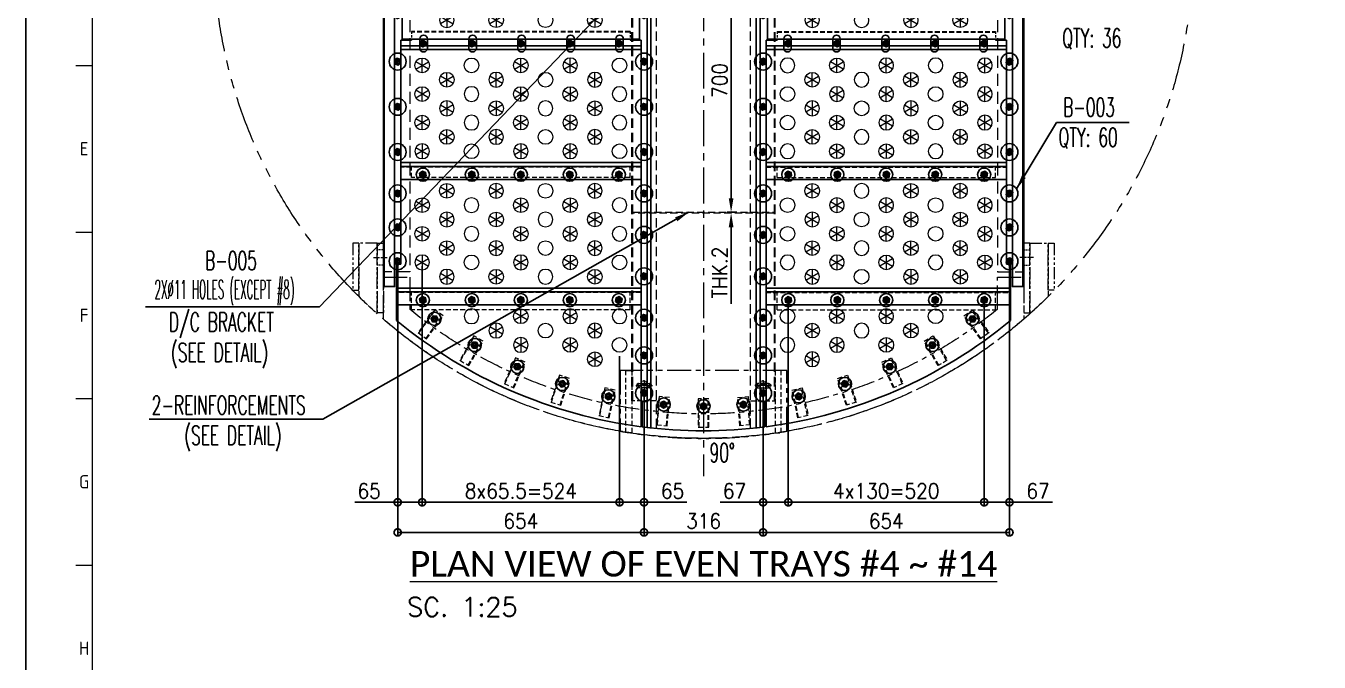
# Model space of a CAD drawing. Header units: inches. Extents: x -15980 to 45789, y -23276 to 2417.
# Drawn here: x 2269 to 5702, y -16443 to -14754 of the extents above; entities that cross this region are included whole.
import ezdxf
from ezdxf.enums import TextEntityAlignment as Align

# ---------------------------------------------------------------- set-up
doc = ezdxf.new("R2010")
doc.units = ezdxf.units.IN
doc.header["$MEASUREMENT"] = 0
for name, pattern in [('CENTER', [50.8, 31.75, -6.35, 6.35, -6.35]), ('CENTERX2', [101.6, 63.5, -12.7, 12.7, -12.7]), ('HIDDEN', [9.525, 6.35, -3.175]), ('HIDDENX2', [19.05, 12.7, -6.35]), ('PHANTOMX2', [127, 63.5, -12.7, 12.7, -12.7, 12.7, -12.7])]:
    doc.linetypes.add(name, pattern=pattern)
for name, color, linetype, lineweight in [('CADRE', 254, 'Continuous', 5), ('Center line', 181, 'CENTER', 5), ('CENTER LINES', 181, 'CENTERX2', 5), ('HATCH', 130, 'PHANTOMX2', 9), ('HIDDEN', 211, 'HIDDEN', 5), ('HIDDEN LINES', 211, 'HIDDENX2', 5), ('Plot Plan', 9, 'Continuous', 0), ('TEXT', 2, 'Continuous', 13)]:
    doc.layers.add(name, color=color, linetype=linetype, lineweight=lineweight)
doc.layers.add('dim', color=82, linetype='Continuous')
doc.styles.add('ISO Proportional', font='isocp.shx')
doc.styles.add('ROMANS', font='ROMANS.shx', dxfattribs={"width": 0.9, "bigfont": '@extfont2.shx'})
doc.styles.add('style4', font='calibri.ttf')
doc.dimstyles.new('1X25', dxfattribs={"dimscale": 25, "dimtxt": 1.6, "dimasz": 1.5, "dimexe": 0.4, "dimexo": 0.4, "dimgap": 0.4, "dimtad": 1, "dimdsep": 46, "dimtxsty": 'ROMANS', "dimcen": 0, "dimclrd": 256, "dimclre": 256, "dimclrt": 2, "dimadec": 0, "dimazin": 0, "dimtfac": 1, "dimtmove": 0, "dimatfit": 3, "dimfxl": 0.7, "dimlwd": -1, "dimlwe": -1, "dimarcsym": 1})

# ---------------------------------------------------------------- blocks, each defined once
blk = doc.blocks.new('A$C92300be3')
blk.add_lwpolyline([(520, 2257.5, -0.355757), (2080, 2257.5), (2080, 2172), (2150, 2172), (2150, 2283.6, 0.372217), (450, 2283.6), (450, 2172), (520, 2172), (520, 2257.5)], format="xyb")
blk = doc.blocks.new('A$C2abfb874')
at = {"ltscale": 0.5}
for p, q in [((1678.8, 633.2), (1678.8, 820.7)), ((1727.8, 633.2), (1727.8, 774.6)), ((1678.8, 633.2), (1727.8, 633.2))]:
    blk.add_line(p, q, dxfattribs=at)
for points in [[(1678.8, 633.2), (1662.8, 633.2), (1662.8, 818.2), (1678.8, 818.2)], [(1743.5, 758.2), (1727.8, 758.2), (1727.8, 633.2), (1743.5, 633.2)]]:
    blk.add_lwpolyline(points, close=True, dxfattribs=at)
blk.add_arc((812.8, -148.8), 1300, 45.2636, 48.2291, dxfattribs=at)
at = {"layer": 'Center line', "ltscale": 0.5}
blk.add_line((1688.8, 671.2), (1652.8, 671.2), dxfattribs=at)
at = {"layer": 'HIDDEN', "ltscale": 0.5}
for p, q in [((1662.8, 691.2), (1678.8, 691.2)), ((1662.8, 651.2), (1678.8, 651.2))]:
    blk.add_line(p, q, dxfattribs=at)
blk = doc.blocks.new('A$C141e7d13')
at = {"ltscale": 2}
for name, p in [('A$C92300be3', (0, 0)), ('A$C2abfb874', (487.2, 1448.8))]:
    blk.add_blockref(name, p, dxfattribs=at)
at = {"ltscale": 2, "xscale": -1}
blk.add_blockref('A$C2abfb874', (2112.8, 1448.8), dxfattribs=at)
blk = doc.blocks.new('A$C8f29f892')
at = {"ltscale": 0.1}
blk.add_lwpolyline([(36.7, 0), (7.7, 0, -1), (7.7, 11), (36.7, 11, -1)], format="xyb", close=True, dxfattribs=at)
at = {"layer": 'Center line', "ltscale": 0.2}
for p, q in [((0, 5.5), (44.3, 5.5)), ((7.7, 0), (7.7, 11)), ((36.7, 11), (36.7, 0))]:
    blk.add_line(p, q, dxfattribs=at)
blk = doc.blocks.new('A$C70352fb5')
at = {"layer": 'HIDDEN', "ltscale": 2}
blk.add_lwpolyline([(0, 165), (16, 165), (16, 0), (0, 0)], close=True, dxfattribs=at)
blk = doc.blocks.new('A$C492ec55c')
blk.add_lwpolyline([(1521, 18.9), (1521, 180), (1079, 180), (1079, 18.9, 0.085623)], format="xyb", close=True)
for name, p in [('A$C70352fb5', (1094, 15)), ('A$C8f29f892', (1119.8, 134.5))]:
    blk.add_blockref(name, p)
at = {"xscale": -1}
for name, p in [('A$C70352fb5', (1506, 15)), ('A$C8f29f892', (1480.2, 134.5))]:
    blk.add_blockref(name, p, dxfattribs=at)
blk = doc.blocks.new('A$C1138f5bf')
at = {"xscale": -1, "rotation": 180}
blk.add_blockref('A$C141e7d13', (0, 2600), dxfattribs=at)
blk.add_blockref('A$C492ec55c', (0, 0))
blk = doc.blocks.new('A$Cd132a1cb')
at = {"ltscale": 3}
blk.add_lwpolyline([(0, 2), (376, 2), (376, 0), (0, 0)], close=True, dxfattribs=at)
blk = doc.blocks.new('A$Cee575e1b')
blk.add_circle((7.5, 7.5), 5.5)
at = {"layer": 'Center line', "ltscale": 0.1}
for p, q in [((15, 7.5), (0, 7.5)), ((7.5, 15), (7.5, 0))]:
    blk.add_line(p, q, dxfattribs=at)
blk = doc.blocks.new('A$C2ccb66f0')
blk.add_circle((5.5, 5.5), 5.5)
blk = doc.blocks.new('A$C7d9c7b1b')
for p, q in [((1117, 2549.6), (1117, 2480)), ((1130, 8.8), (1130, 2551.2)), ((1140, 7.7), (1140, 2552.3)), ((1420, 7.7), (1420, 2552.3)), ((1430, 8.8), (1430, 2551.2)), ((1443, 2549.6), (1443, 2480)), ((1117, 10.4), (1117, 80)), ((1443, 10.4), (1443, 80))]:
    blk.add_line(p, q)
for centre in [(1164, 1280), (1396, 1280)]:
    blk.add_circle(centre, 5.5)
for start, end in [(82.6839, 97.3161), (262.6839, 277.3161)]:
    blk.add_arc((1280, 1280), 1280, start, end)
at = {"layer": 'Center line', "ltscale": 0.2}
for p, q in [((1129, 2445.5), (1115, 2445.5)), ((1122, 2426.1), (1122, 2453.9)), ((1431, 2445.5), (1445, 2445.5)), ((1438, 2426.1), (1438, 2453.9)), ((1115, 2434.5), (1129, 2434.5)), ((1445, 2434.5), (1431, 2434.5)), ((1115, 125.5), (1129, 125.5)), ((1129, 114.5), (1115, 114.5)), ((1122, 133.9), (1122, 106.1)), ((1445, 125.5), (1431, 125.5)), ((1431, 114.5), (1445, 114.5)), ((1438, 133.9), (1438, 106.1))]:
    blk.add_line(p, q, dxfattribs=at)
at = {"layer": 'HIDDEN LINES', "ltscale": 2}
for p, q in [((1090, 80), (1090, 2480)), ((1092, 80), (1092, 2480)), ((1155, 6.1), (1155, 2480)), ((1405, 6.1), (1405, 2480)), ((1468, 80), (1468, 2480)), ((1470, 80), (1470, 2480))]:
    blk.add_line(p, q, dxfattribs=at)
at = {"layer": 'HIDDEN LINES'}
for p, q in [((1155, 2480), (1090, 2480)), ((1405, 2480), (1470, 2480)), ((1155, 80), (1090, 80)), ((1405, 80), (1470, 80))]:
    blk.add_line(p, q, dxfattribs=at)
at = {"layer": 'HIDDEN LINES', "ltscale": 0.5}
for points in [[(1129, 2445.5, 1), (1115, 2445.5), (1115, 2434.5, 1), (1129, 2434.5)], [(1431, 2445.5, -1), (1445, 2445.5), (1445, 2434.5, -1), (1431, 2434.5)], [(1129, 114.5, -1), (1115, 114.5), (1115, 125.5, -1), (1129, 125.5)], [(1431, 114.5, 1), (1445, 114.5), (1445, 125.5, 1), (1431, 125.5)]]:
    blk.add_lwpolyline(points, format="xyb", close=True, dxfattribs=at)
for name, p, rotation in [('A$C2ccb66f0', (1169.1, 2484.4), 5.000000000000009), ('A$Cee575e1b', (1445.5, 1227.5), 180), ('A$Cee575e1b', (1445.5, 1107.5), 180), ('A$Cee575e1b', (1445.5, 987.5), 180), ('A$Cee575e1b', (1445.5, 867.5), 180), ('A$Cee575e1b', (1445.5, 747.5), 180), ('A$Cee575e1b', (1445.5, 637.5), 180), ('A$Cee575e1b', (1445.5, 527.5), 180), ('A$Cee575e1b', (1445.5, 417.5), 180), ('A$Cee575e1b', (1445.5, 307.5), 180), ('A$Cee575e1b', (1445.5, 207.5), 180), ('A$Cee575e1b', (1445.5, 107.5), 180), ('A$C2ccb66f0', (1390.9, 75.6), 185)]:
    blk.add_blockref(name, p, dxfattribs=dict(rotation=rotation))
for name, p in [('A$C2ccb66f0', (1274.5, 2489.5)), ('A$Cee575e1b', (1114.5, 2452.5)), ('A$Cee575e1b', (1114.5, 2352.5)), ('A$Cee575e1b', (1114.5, 2252.5)), ('A$Cee575e1b', (1114.5, 2142.5)), ('A$Cee575e1b', (1114.5, 2032.5)), ('A$Cee575e1b', (1114.5, 1922.5)), ('A$Cee575e1b', (1114.5, 1812.5)), ('A$Cee575e1b', (1114.5, 1692.5)), ('A$Cee575e1b', (1114.5, 1572.5)), ('A$Cee575e1b', (1114.5, 1452.5)), ('A$Cee575e1b', (1114.5, 1332.5))]:
    blk.add_blockref(name, p)
for name, p, xscale, rotation in [('A$C2ccb66f0', (1390.9, 2484.4), -1, 355), ('A$Cee575e1b', (1114.5, 1227.5), -1, 180), ('A$Cee575e1b', (1114.5, 1107.5), -1, 180), ('A$Cee575e1b', (1114.5, 987.5), -1, 180), ('A$Cee575e1b', (1114.5, 867.5), -1, 180), ('A$Cee575e1b', (1114.5, 747.5), -1, 180), ('A$Cee575e1b', (1114.5, 637.5), -1, 180), ('A$Cee575e1b', (1114.5, 527.5), -1, 180), ('A$Cee575e1b', (1114.5, 417.5), -1, 180), ('A$Cee575e1b', (1114.5, 307.5), -1, 180), ('A$Cee575e1b', (1114.5, 207.5), -1, 180), ('A$Cee575e1b', (1114.5, 107.5), -1, 180), ('A$C2ccb66f0', (1169.1, 75.6), -1.000000000000001, 175), ('A$C2ccb66f0', (1274.5, 70.5), -1, 180)]:
    blk.add_blockref(name, p, dxfattribs=dict(xscale=xscale, rotation=rotation))
at = {"xscale": -1}
for p in [(1445.5, 2452.5), (1445.5, 2352.5), (1445.5, 2252.5), (1445.5, 2142.5), (1445.5, 2032.5), (1445.5, 1922.5), (1445.5, 1812.5), (1445.5, 1692.5), (1445.5, 1572.5), (1445.5, 1452.5), (1445.5, 1332.5)]:
    blk.add_blockref('A$Cee575e1b', p, dxfattribs=at)
at = {"layer": 'HIDDEN', "xscale": -1, "rotation": 180}
blk.add_blockref('A$Cd132a1cb', (1092, 1982), dxfattribs=at)
at = {"layer": 'HIDDEN'}
blk.add_blockref('A$Cd132a1cb', (1092, 578), dxfattribs=at)
blk = doc.blocks.new('A$C0b408d54')
blk.add_lwpolyline([(0, 480), (630, 480), (630, 0), (0, 0)], close=True)
blk = doc.blocks.new('A$C3f851d6e')
at = {"layer": 'CENTER LINES'}
for p, q in [((723.6, 640.5), (731.6, 640.5)), ((723.6, -999.5), (731.6, -999.5))]:
    blk.add_line(p, q, dxfattribs=at)
at = {"layer": 'HIDDEN', "ltscale": 5}
blk.add_line((728.6, -1037.5), (728.6, 678.5), dxfattribs=at)
blk.add_lwpolyline([(726.6, 678.5), (796.6, 678.5), (796.6, -1037.5), (726.6, -1037.5)], close=True, dxfattribs=at)
at = {"layer": 'HIDDEN LINES'}
for p, q in [((726.6, 647.5), (728.6, 647.5)), ((726.6, 633.5), (728.6, 633.5)), ((726.6, -992.5), (728.6, -992.5)), ((726.6, -1006.5), (728.6, -1006.5))]:
    blk.add_line(p, q, dxfattribs=at)
for p in [(757.1, 643), (757.1, 553), (757.1, 463), (757.1, 353), (757.1, 233), (757.1, 113), (757.1, -7), (757.1, -127)]:
    blk.add_blockref('A$Cee575e1b', p)
at = {"xscale": -1, "rotation": 180}
for p in [(757.1, -232), (757.1, -352), (757.1, -472), (757.1, -592), (757.1, -712), (757.1, -822), (757.1, -912), (757.1, -1002)]:
    blk.add_blockref('A$Cee575e1b', p, dxfattribs=at)
blk = doc.blocks.new('A$C91e3882d')
at = {"ltscale": 5}
blk.add_line((5, 0), (5, 1794), dxfattribs=at)
blk.add_lwpolyline([(3, 1794), (33, 1794), (33, 0), (3, 0)], close=True, dxfattribs=at)
at = {"layer": 'CENTER LINES'}
for p, q in [((0, 1717), (8, 1717)), ((0, 77), (8, 77))]:
    blk.add_line(p, q, dxfattribs=at)
at = {"layer": 'HIDDEN LINES'}
for p, q in [((3, 1724), (5, 1724)), ((3, 1710), (5, 1710)), ((3, 84), (5, 84)), ((3, 70), (5, 70))]:
    blk.add_line(p, q, dxfattribs=at)
blk = doc.blocks.new('A$C6a3627fe')
blk.add_circle((6.1, 6.1), 5.5)
at = {"layer": 'CENTER LINES'}
for p, q in [((0, 6.1), (12.1, 6.1)), ((6.1, 0), (6.1, 12.1))]:
    blk.add_line(p, q, dxfattribs=at)
blk = doc.blocks.new('A$C4fba82f2')
for p, q in [((638, 358), (0, 358)), ((638, 348.1), (0, 348.1)), ((638, 48), (0, 48)), ((638, 38.1), (0, 38.1)), ((29, 23), (0, 23)), ((609, 23), (638, 23))]:
    blk.add_line(p, q)
blk.add_lwpolyline([(638, 23), (638, 393), (0, 393), (0, 23)])
at = {"layer": 'HIDDEN LINES', "ltscale": 0.5}
for p, q in [((29, 0), (29, 23)), ((609, 0), (609, 23))]:
    blk.add_line(p, q, dxfattribs=at)
at = {"layer": 'HIDDEN LINES'}
for p, q in [((609, 2), (29, 2)), ((609, 0), (29, 0)), ((609, 0), (609, 3))]:
    blk.add_line(p, q, dxfattribs=at)
blk.add_blockref('A$C6a3627fe', (53, 374))
at = {"xscale": -1}
for p in [(195.1, 374), (325.1, 374), (455.1, 374), (585.1, 374), (65.1, 26), (195.1, 26), (325.1, 26), (455.1, 26), (585.1, 26)]:
    blk.add_blockref('A$C6a3627fe', p, dxfattribs=at)
blk = doc.blocks.new('A$C6dbf9a00')
for p, q in [((-11, 259.5), (-11, 368)), ((638, 333), (-11, 333)), ((638, 323.1), (-11, 323.1)), ((0, 259.5), (-11, 259.5))]:
    blk.add_line(p, q)
for points in [[(638, 2), (638, 368), (-11, 368)], [(0, 259.5), (0, 2)]]:
    blk.add_lwpolyline(points)
at = {"layer": 'HIDDEN LINES'}
for p, q in [((638, 2), (0, 2)), ((29, 30), (29, 0)), ((609, 30), (29, 30)), ((609, 0), (29, 0)), ((609, 30), (609, 0))]:
    blk.add_line(p, q, dxfattribs=at)
blk.add_blockref('A$C6a3627fe', (53, 348.9))
at = {"xscale": -1}
for p in [(195.1, 348.9), (325.1, 348.9), (455.1, 348.9), (585.1, 348.9), (65.1, 16), (195.1, 16), (325.1, 16), (455.1, 16), (585.1, 16)]:
    blk.add_blockref('A$C6a3627fe', p, dxfattribs=at)
blk = doc.blocks.new('A$C6bf44817')
for p, q in [((943.1, 172.1), (943.1, 528.3)), ((294.1, 246.1), (294.1, 172.1))]:
    blk.add_line(p, q)
blk.add_arc((1109.1, -740.9), 1280, 97.4515, 129.5476)
at = {"layer": 'HIDDEN LINES'}
for p, q in [((914.1, 218.1), (334.1, 218.1)), ((334.1, 218.1), (334.1, 170.1)), ((914.1, 218.1), (914.1, 170.1)), ((943.1, 172.1), (294.1, 172.1)), ((914.1, 170.1), (334.1, 170.1))]:
    blk.add_line(p, q, dxfattribs=at)
for p, rotation in [((852.3, 441), 12), ((730.2, 407.7), 18.00000000000001), ((612.2, 361.8), 24.00000000000002), ((499.6, 303.8), 30.00000000000003), ((393.8, 234.3), 36.00000000000001)]:
    blk.add_blockref('A$C2ccb66f0', p, dxfattribs=dict(rotation=rotation))
at = {"xscale": -1}
for p in [(370.2, 186), (500.2, 186), (630.2, 186), (760.2, 186), (890.2, 186)]:
    blk.add_blockref('A$C6a3627fe', p, dxfattribs=at)
blk = doc.blocks.new('A$Caf3e39af')
for name, p in [('A$C7d9c7b1b', (0, 0)), ('A$C91e3882d', (427, 383)), ('A$C3f851d6e', (-296.6, 1459.5)), ('A$C0b408d54', (480, 1040))]:
    blk.add_blockref(name, p)
at = {"xscale": -1}
for name, p in [('A$C91e3882d', (2133, 383)), ('A$C3f851d6e', (2856.6, 1459.5)), ('A$C0b408d54', (2080, 1040))]:
    blk.add_blockref(name, p, dxfattribs=at)
at = {"xscale": -1, "rotation": 180}
for name, p in [('A$C4fba82f2', (476, 1060)), ('A$C6dbf9a00', (476, 702)), ('A$C6bf44817', (170.9, 539.1))]:
    blk.add_blockref(name, p, dxfattribs=at)
at = {"rotation": 180}
for name, p in [('A$C4fba82f2', (2084, 1060)), ('A$C6dbf9a00', (2084, 702)), ('A$C6bf44817', (2389.1, 539.1))]:
    blk.add_blockref(name, p, dxfattribs=at)
blk = doc.blocks.new('A$Ce7f1c790')
at = {"layer": 'TEXT'}
for p, q in [((19.5, 39), (19.5, 0)), ((2.6, 29.2), (36.4, 9.7)), ((36.4, 29.2), (2.6, 9.7))]:
    blk.add_line(p, q, dxfattribs=at)
blk.add_circle((19.5, 19.5), 19.5, dxfattribs=at)
blk = doc.blocks.new('A$C11cce40c')
at = {"layer": 'TEXT'}
blk.add_circle((19.5, 19.5), 19.5, dxfattribs=at)
blk = doc.blocks.new('A$C5fb7b078')
at = {"xscale": -1}
for name, p in [('A$Ce7f1c790', (104.5, 0)), ('A$Ce7f1c790', (1074.5, 0)), ('A$Ce7f1c790', (1336.5, 0)), ('A$C11cce40c', (1009, -120)), ('A$C11cce40c', (1402, -120)), ('A$Ce7f1c790', (1140, -196)), ('A$Ce7f1c790', (104.5, -234)), ('A$C11cce40c', (366.5, -234)), ('A$Ce7f1c790', (1074.5, -234)), ('A$Ce7f1c790', (1336.5, -234)), ('A$Ce7f1c790', (39, -348)), ('A$Ce7f1c790', (301, -348)), ('A$C11cce40c', (1009, -348)), ('A$C11cce40c', (1402, -348)), ('A$Ce7f1c790', (1140, -491)), ('A$Ce7f1c790', (104.5, -529)), ('A$C11cce40c', (366.5, -529)), ('A$Ce7f1c790', (1074.5, -529)), ('A$Ce7f1c790', (1336.5, -529)), ('A$Ce7f1c790', (39, -643)), ('A$Ce7f1c790', (301, -643)), ('A$C11cce40c', (1009, -643)), ('A$Ce7f1c790', (1140, -643)), ('A$C11cce40c', (1402, -643)), ('A$Ce7f1c790', (104.5, -681)), ('A$C11cce40c', (366.5, -681)), ('A$Ce7f1c790', (1074.5, -681)), ('A$Ce7f1c790', (1336.5, -681)), ('A$Ce7f1c790', (301, -862)), ('A$C11cce40c', (1009, -862)), ('A$Ce7f1c790', (1140, -862)), ('A$Ce7f1c790', (1074.5, -900))]:
    blk.add_blockref(name, p, dxfattribs=at)
for name, p in [('A$Ce7f1c790', (196.5, 0)), ('A$Ce7f1c790', (458.5, 0)), ('A$Ce7f1c790', (1428.5, 0)), ('A$C11cce40c', (131, -120)), ('A$C11cce40c', (524, -120)), ('A$Ce7f1c790', (393, -196)), ('A$Ce7f1c790', (196.5, -234)), ('A$Ce7f1c790', (458.5, -234)), ('A$C11cce40c', (1166.5, -234)), ('A$Ce7f1c790', (1428.5, -234)), ('A$C11cce40c', (131, -348)), ('A$C11cce40c', (524, -348)), ('A$Ce7f1c790', (1232, -348)), ('A$Ce7f1c790', (1494, -348)), ('A$Ce7f1c790', (393, -491)), ('A$Ce7f1c790', (196.5, -529)), ('A$Ce7f1c790', (458.5, -529)), ('A$C11cce40c', (1166.5, -529)), ('A$Ce7f1c790', (1428.5, -529)), ('A$C11cce40c', (131, -643)), ('A$Ce7f1c790', (393, -643)), ('A$C11cce40c', (524, -643)), ('A$Ce7f1c790', (1232, -643)), ('A$Ce7f1c790', (1494, -643)), ('A$Ce7f1c790', (196.5, -681)), ('A$Ce7f1c790', (458.5, -681)), ('A$C11cce40c', (1166.5, -681)), ('A$Ce7f1c790', (1428.5, -681)), ('A$Ce7f1c790', (393, -862)), ('A$C11cce40c', (524, -862)), ('A$Ce7f1c790', (1232, -862)), ('A$Ce7f1c790', (458.5, -900))]:
    blk.add_blockref(name, p)
at = {"rotation": 180}
for name, p in [('A$C11cce40c', (366.5, 39)), ('A$Ce7f1c790', (39, -81)), ('A$Ce7f1c790', (301, -81)), ('A$Ce7f1c790', (1140, -81)), ('A$Ce7f1c790', (104.5, -119)), ('A$C11cce40c', (366.5, -119)), ('A$Ce7f1c790', (1074.5, -119)), ('A$Ce7f1c790', (1336.5, -119)), ('A$Ce7f1c790', (39, -157)), ('A$Ce7f1c790', (301, -157)), ('A$C11cce40c', (1009, -157)), ('A$C11cce40c', (1402, -157)), ('A$Ce7f1c790', (39, -233)), ('A$Ce7f1c790', (301, -233)), ('A$C11cce40c', (1009, -233)), ('A$Ce7f1c790', (1140, -233)), ('A$C11cce40c', (1402, -233)), ('A$Ce7f1c790', (104.5, -271)), ('A$C11cce40c', (366.5, -271)), ('A$Ce7f1c790', (1074.5, -271)), ('A$Ce7f1c790', (1336.5, -271)), ('A$Ce7f1c790', (1140, -309)), ('A$Ce7f1c790', (104.5, -414)), ('A$C11cce40c', (366.5, -414)), ('A$Ce7f1c790', (1074.5, -414)), ('A$Ce7f1c790', (1336.5, -414)), ('A$Ce7f1c790', (39, -452)), ('A$Ce7f1c790', (301, -452)), ('A$C11cce40c', (1009, -452)), ('A$C11cce40c', (1402, -452)), ('A$Ce7f1c790', (39, -528)), ('A$Ce7f1c790', (301, -528)), ('A$C11cce40c', (1009, -528)), ('A$Ce7f1c790', (1140, -528)), ('A$C11cce40c', (1402, -528)), ('A$Ce7f1c790', (104.5, -566)), ('A$C11cce40c', (366.5, -566)), ('A$Ce7f1c790', (1074.5, -566)), ('A$Ce7f1c790', (1336.5, -566)), ('A$Ce7f1c790', (301, -747)), ('A$C11cce40c', (1009, -747)), ('A$Ce7f1c790', (1140, -747)), ('A$C11cce40c', (1402, -747)), ('A$C11cce40c', (366.5, -785)), ('A$Ce7f1c790', (1074.5, -785)), ('A$Ce7f1c790', (1336.5, -785))]:
    blk.add_blockref(name, p, dxfattribs=at)
at = {"xscale": -1, "rotation": 180}
for name, p in [('A$C11cce40c', (1166.5, 39)), ('A$Ce7f1c790', (393, -81)), ('A$Ce7f1c790', (1232, -81)), ('A$Ce7f1c790', (1494, -81)), ('A$Ce7f1c790', (196.5, -119)), ('A$Ce7f1c790', (458.5, -119)), ('A$C11cce40c', (1166.5, -119)), ('A$Ce7f1c790', (1428.5, -119)), ('A$C11cce40c', (131, -157)), ('A$C11cce40c', (524, -157)), ('A$Ce7f1c790', (1232, -157)), ('A$Ce7f1c790', (1494, -157)), ('A$C11cce40c', (131, -233)), ('A$Ce7f1c790', (393, -233)), ('A$C11cce40c', (524, -233)), ('A$Ce7f1c790', (1232, -233)), ('A$Ce7f1c790', (1494, -233)), ('A$Ce7f1c790', (196.5, -271)), ('A$Ce7f1c790', (458.5, -271)), ('A$C11cce40c', (1166.5, -271)), ('A$Ce7f1c790', (1428.5, -271)), ('A$Ce7f1c790', (393, -309)), ('A$Ce7f1c790', (196.5, -414)), ('A$Ce7f1c790', (458.5, -414)), ('A$C11cce40c', (1166.5, -414)), ('A$Ce7f1c790', (1428.5, -414)), ('A$C11cce40c', (131, -452)), ('A$C11cce40c', (524, -452)), ('A$Ce7f1c790', (1232, -452)), ('A$Ce7f1c790', (1494, -452)), ('A$C11cce40c', (131, -528)), ('A$Ce7f1c790', (393, -528)), ('A$C11cce40c', (524, -528)), ('A$Ce7f1c790', (1232, -528)), ('A$Ce7f1c790', (1494, -528)), ('A$Ce7f1c790', (196.5, -566)), ('A$Ce7f1c790', (458.5, -566)), ('A$C11cce40c', (1166.5, -566)), ('A$Ce7f1c790', (1428.5, -566)), ('A$C11cce40c', (131, -747)), ('A$Ce7f1c790', (393, -747)), ('A$C11cce40c', (524, -747)), ('A$Ce7f1c790', (1232, -747)), ('A$Ce7f1c790', (196.5, -785)), ('A$Ce7f1c790', (458.5, -785)), ('A$C11cce40c', (1166.5, -785))]:
    blk.add_blockref(name, p, dxfattribs=at)
blk = doc.blocks.new('A$C6a1ac27a')
at = {"color": 2, "transparency": 33554585}
blk.add_lwpolyline([(26.1, 21), (18.8, 26.6), (10.2, 23.2), (8.9, 14), (16.2, 8.4), (24.8, 11.8)], close=True, dxfattribs=at)
at = {"ltscale": 0.5, "transparency": 33554585}
blk.add_circle((17.5, 17.5), 17.5, dxfattribs=at)
at = {"color": 2, "transparency": 33554585}
for radius in [7.3, 4.19]:
    blk.add_circle((17.5, 17.5), radius, dxfattribs=at)
at = {"layer": 'HATCH', "transparency": 33554585}
blk.add_arc((17.5, 17.5), 5, 11.9506, 281.9506, dxfattribs=at)
blk = doc.blocks.new('A$C06B83E83')
at = {"color": 2, "transparency": 33554585}
blk.add_lwpolyline([(31.1, 19), (23.8, 13.4), (15.2, 16.8), (13.9, 26), (21.2, 31.6), (29.8, 28.2)], close=True, dxfattribs=at)
at = {"ltscale": 0.5, "transparency": 33554585}
blk.add_circle((22.5, 22.5), 22.5, dxfattribs=at)
at = {"color": 2, "transparency": 33554585}
for radius in [7.3, 4.19]:
    blk.add_circle((22.5, 22.5), radius, dxfattribs=at)
at = {"layer": 'HATCH', "transparency": 33554585}
blk.add_arc((22.5, 22.5), 5, 78.0497, 348.0497, dxfattribs=at)
blk = doc.blocks.new('A$C180E2B9A')
at = {"transparency": 33554585}
blk.add_lwpolyline([(10, 0, -1), (10, 20), (35, 20, -1), (35, 0), (10, 0)], format="xyb", dxfattribs=at)
at = {"color": 2, "transparency": 33554585}
blk.add_lwpolyline([(27.1, 4), (31.7, 12), (27.1, 20), (17.9, 20), (13.3, 12), (17.9, 4)], close=True, dxfattribs=at)
for radius in [7.3, 4.19]:
    blk.add_circle((22.5, 12), radius, dxfattribs=at)
at = {"layer": 'HATCH', "transparency": 33554585}
blk.add_arc((22.5, 12), 5, 290, 200, dxfattribs=at)
blk = doc.blocks.new('A$C9178737d')
at = {"color": 2, "transparency": 33554559}
blk.add_lwpolyline([(25.5, 15.4), (17.5, 10.8), (9.5, 15.4), (9.5, 24.6), (17.5, 29.2), (25.5, 24.6)], close=True, dxfattribs=at)
at = {"transparency": 33554559}
blk.add_circle((17.5, 20), 17.5, dxfattribs=at)
at = {"color": 2, "transparency": 33554559}
for radius in [7.3, 4.19]:
    blk.add_circle((17.5, 20), radius, dxfattribs=at)
at = {"layer": 'CENTER LINES', "linetype": 'CENTER', "ltscale": 0.2, "transparency": 33554559}
for p, q in [((9.4, 20), (25.6, 20)), ((17.5, 28.1), (17.5, 11.9))]:
    blk.add_line(p, q, dxfattribs=at)
at = {"layer": 'HATCH', "transparency": 33554559}
blk.add_arc((17.5, 20), 5, 70, 340, dxfattribs=at)
at = {"layer": 'HIDDEN', "linetype": 'HIDDEN', "ltscale": 2, "transparency": 33554559}
for p, q in [((31.5, 75), (3.5, 75)), ((3.5, 75), (3.5, 0)), ((5.5, 75), (5.5, 0)), ((29.5, 75), (29.5, 0)), ((31.5, 0), (31.5, 75)), ((3.5, 0), (31.5, 0))]:
    blk.add_line(p, q, dxfattribs=at)
at = {"layer": 'HIDDEN LINES', "linetype": 'HIDDEN', "ltscale": 0.5, "transparency": 33554559}
blk.add_circle((17.5, 20), 5.25, dxfattribs=at)
blk = doc.blocks.new('A$Cb9a4acbd')
at = {"ltscale": 6}
for name, p, rotation in [('A$C180E2B9A', (101.5, 970.7), 90), ('A$C180E2B9A', (231.5, 970.7), 90), ('A$C180E2B9A', (361.5, 970.7), 90), ('A$C180E2B9A', (491.5, 970.7), 90), ('A$C180E2B9A', (621.5, 970.7), 90), ('A$C06B83E83', (0, 922.7), 359.9996870075435), ('A$C06B83E83', (654, 922.7), 359.9996870075435), ('A$C06B83E83', (0, 802.7), 359.9996870075435), ('A$C06B83E83', (654, 802.7), 359.9996870075435), ('A$C06B83E83', (0, 682.7), 359.9996870075435), ('A$C06B83E83', (654, 682.7), 359.9996870075435), ('A$C06B83E83', (0, 572.7), 359.9996870075435), ('A$C06B83E83', (654, 572.7), 359.9996870075435), ('A$C06B83E83', (0, 482.7), 359.9996870075435), ('A$C06B83E83', (654, 462.7), 359.9996870075435), ('A$C06B83E83', (0, 392.7), 359.9996870075435), ('A$C06B83E83', (654, 352.7), 359.9996870075435), ('A$C06B83E83', (654, 242.7), 359.9996870075435), ('A$C06B83E83', (654, 142.7), 359.9996870075435), ('A$C06B83E83', (654, 42.7), 359.9996870075435)]:
    blk.add_blockref(name, p, dxfattribs=dict(at, rotation=rotation))
for name, p, xscale, rotation in [('A$C180E2B9A', (1047.5, 970.7), -1, 270), ('A$C180E2B9A', (1177.5, 970.7), -1, 270), ('A$C180E2B9A', (1307.5, 970.7), -1, 270), ('A$C180E2B9A', (1437.5, 970.7), -1, 270), ('A$C180E2B9A', (1567.5, 970.7), -1, 270), ('A$C06B83E83', (1015, 922.7), -0.9999999999999998, 0.0003129924565126174), ('A$C06B83E83', (1669, 922.7), -0.9999999999999998, 0.0003129924565126174), ('A$C06B83E83', (1015, 802.7), -0.9999999999999998, 0.0003129924565126174), ('A$C06B83E83', (1669, 802.7), -0.9999999999999998, 0.0003129924565126174), ('A$C06B83E83', (1015, 682.7), -0.9999999999999998, 0.0003129924565126174), ('A$C06B83E83', (1669, 682.7), -0.9999999999999998, 0.0003129924565126174), ('A$C06B83E83', (1015, 572.7), -0.9999999999999998, 0.0003129924565126174), ('A$C06B83E83', (1669, 572.7), -0.9999999999999998, 0.0003129924565126174), ('A$C06B83E83', (1669, 482.7), -0.9999999999999998, 0.0003129924565126174), ('A$C06B83E83', (1015, 462.7), -0.9999999999999998, 0.0003129924565126174), ('A$C06B83E83', (1669, 392.7), -0.9999999999999998, 0.0003129924565126174), ('A$C06B83E83', (1015, 352.7), -0.9999999999999998, 0.0003129924565126174), ('A$C06B83E83', (1015, 242.7), -0.9999999999999998, 0.0003129924565126174), ('A$C06B83E83', (1015, 142.7), -0.9999999999999998, 0.0003129924565126174), ('A$C06B83E83', (1015, 42.7), -0.9999999999999998, 0.0003129924565126174)]:
    blk.add_blockref(name, p, dxfattribs=dict(at, xscale=xscale, rotation=rotation))
for name, p, xscale, rotation in [('A$C6a1ac27a', (72, 662.7), -1, 180), ('A$C6a1ac27a', (202, 662.7), -1, 180), ('A$C6a1ac27a', (332, 662.7), -1, 180), ('A$C6a1ac27a', (462, 662.7), -1, 180), ('A$C6a1ac27a', (1042, 662.7), -1, 180), ('A$C6a1ac27a', (72, 329.7), -1, 180), ('A$C6a1ac27a', (202, 329.7), -1, 180), ('A$C6a1ac27a', (332, 329.7), -1, 180), ('A$C6a1ac27a', (462, 329.7), -1, 180), ('A$C6a1ac27a', (1042, 329.7), -1, 180), ('A$C9178737d', (1522.7, 268.1), -0.9999999999999996, 216.0000000001612), ('A$C9178737d', (1416.8, 201.5), -0.9999999999999996, 210.0000000001612), ('A$C9178737d', (1304.6, 146.4), -1, 204.0000000001612), ('A$C9178737d', (1187.1, 103.2), -0.9999999999999998, 198.0000000001612), ('A$C9178737d', (1065.8, 72.6), -1, 192.0000000001613), ('A$C9178737d', (921.2, 53.2), -1, 185.0000000003681)]:
    blk.add_blockref(name, p, dxfattribs=dict(xscale=xscale, rotation=rotation))
for name, p, rotation in [('A$C6a1ac27a', (627, 662.7), 180), ('A$C6a1ac27a', (1207, 662.7), 180), ('A$C6a1ac27a', (1337, 662.7), 180), ('A$C6a1ac27a', (1467, 662.7), 180), ('A$C6a1ac27a', (1597, 662.7), 180), ('A$C6a1ac27a', (627, 329.7), 180), ('A$C6a1ac27a', (1207, 329.7), 180), ('A$C6a1ac27a', (1337, 329.7), 180), ('A$C6a1ac27a', (1467, 329.7), 180), ('A$C6a1ac27a', (1597, 329.7), 180), ('A$C9178737d', (146.3, 268.1), 143.9999999998388), ('A$C9178737d', (252.2, 201.5), 149.9999999998388), ('A$C9178737d', (364.4, 146.4), 155.9999999998388), ('A$C9178737d', (481.9, 103.2), 161.9999999998388), ('A$C9178737d', (603.2, 72.6), 167.9999999998388), ('A$C9178737d', (747.8, 53.2), 174.9999999996319), ('A$C9178737d', (852, 50.2), 180)]:
    blk.add_blockref(name, p, dxfattribs=dict(rotation=rotation))
blk = doc.blocks.new('_DotSmall')
at = {"color": 0, "linetype": 'ByBlock', "const_width": 0.5}
blk.add_lwpolyline([(-0.0625, 0, 1), (0.0625, 0, 1)], format="xyb", close=True, dxfattribs=at)
blk = doc.blocks.new('*D458')
at = {"layer": 'Defpoints', "color": 0, "transparency": 16777216}
for p in [(4880.1, -15378.6), (4813.1, -15481.6), (4813.1, -16018.2)]:
    blk.add_point(p, dxfattribs=at)
at = {"layer": 'dim', "transparency": 16777216}
for p, q in [((4880.1, -15388.6), (4880.1, -16028.2)), ((4813.1, -15491.6), (4813.1, -16028.2)), ((4813.1, -16018.2), (4880.1, -16018.2)), ((4880.1, -16018.2), (4994.1, -16018.2))]:
    blk.add_line(p, q, dxfattribs=at)
at = {"layer": 'dim', "transparency": 16777216, "xscale": 37.5, "yscale": 37.5, "zscale": 37.5, "rotation": 180}
blk.add_blockref('_DotSmall', (4813.1, -16018.2), dxfattribs=at)
at = {"layer": 'dim', "transparency": 16777216, "xscale": 37.5, "yscale": 37.5, "zscale": 37.5}
blk.add_blockref('_DotSmall', (4880.1, -16018.2), dxfattribs=at)
at = {"layer": 'dim', "color": 2, "transparency": 16777216, "insert": (4955.9, -15988.2), "char_height": 40, "attachment_point": 5, "style": 'ROMANS'}
blk.add_mtext('67', dxfattribs=at)
blk = doc.blocks.new('*D459')
at = {"layer": 'Defpoints', "color": 0, "transparency": 16777216}
for p in [(4293.1, -15481.6), (4813.1, -15481.6), (4293.1, -16018.2)]:
    blk.add_point(p, dxfattribs=at)
at = {"layer": 'dim', "transparency": 16777216}
for p, q in [((4293.1, -15491.6), (4293.1, -16028.2)), ((4813.1, -15491.6), (4813.1, -16028.2)), ((4813.1, -16018.2), (4293.1, -16018.2))]:
    blk.add_line(p, q, dxfattribs=at)
at = {"layer": 'dim', "transparency": 16777216, "xscale": 37.5, "yscale": 37.5, "zscale": 37.5, "rotation": 180}
blk.add_blockref('_DotSmall', (4293.1, -16018.2), dxfattribs=at)
at = {"layer": 'dim', "transparency": 16777216, "xscale": 37.5, "yscale": 37.5, "zscale": 37.5}
blk.add_blockref('_DotSmall', (4813.1, -16018.2), dxfattribs=at)
at = {"layer": 'dim', "color": 2, "transparency": 16777216, "insert": (4553.1, -15988.2), "char_height": 40, "attachment_point": 5, "style": 'ROMANS'}
blk.add_mtext('4x130=520', dxfattribs=at)
blk = doc.blocks.new('*D460')
at = {"layer": 'Defpoints', "color": 0, "transparency": 16777216}
for p in [(4293.1, -15481.6), (4226.1, -15728.6), (4226.1, -16018.2)]:
    blk.add_point(p, dxfattribs=at)
at = {"layer": 'dim', "transparency": 16777216}
for p, q in [((4293.1, -15491.6), (4293.1, -16028.2)), ((4226.1, -15738.6), (4226.1, -16028.2)), ((4226.1, -16018.2), (4112, -16018.2)), ((4293.1, -16018.2), (4226.1, -16018.2))]:
    blk.add_line(p, q, dxfattribs=at)
at = {"layer": 'dim', "transparency": 16777216, "xscale": 37.5, "yscale": 37.5, "zscale": 37.5, "rotation": 180}
blk.add_blockref('_DotSmall', (4226.1, -16018.2), dxfattribs=at)
at = {"layer": 'dim', "transparency": 16777216, "xscale": 37.5, "yscale": 37.5, "zscale": 37.5}
blk.add_blockref('_DotSmall', (4293.1, -16018.2), dxfattribs=at)
at = {"layer": 'dim', "color": 2, "transparency": 16777216, "insert": (4150.3, -15988.2), "char_height": 40, "attachment_point": 5, "style": 'ROMANS'}
blk.add_mtext('67', dxfattribs=at)
blk = doc.blocks.new('*D461')
at = {"layer": 'Defpoints', "color": 0, "transparency": 16777216}
for p in [(4880.1, -15378.6), (4226.1, -15728.6), (4226.1, -16098.2)]:
    blk.add_point(p, dxfattribs=at)
at = {"layer": 'dim', "transparency": 16777216}
for p, q in [((4880.1, -15388.6), (4880.1, -16108.2)), ((4226.1, -15738.6), (4226.1, -16108.2)), ((4880.1, -16098.2), (4226.1, -16098.2))]:
    blk.add_line(p, q, dxfattribs=at)
at = {"layer": 'dim', "transparency": 16777216, "xscale": 37.5, "yscale": 37.5, "zscale": 37.5, "rotation": 180}
blk.add_blockref('_DotSmall', (4226.1, -16098.2), dxfattribs=at)
at = {"layer": 'dim', "transparency": 16777216, "xscale": 37.5, "yscale": 37.5, "zscale": 37.5}
blk.add_blockref('_DotSmall', (4880.1, -16098.2), dxfattribs=at)
at = {"layer": 'dim', "color": 2, "transparency": 16777216, "insert": (4553.1, -16068.2), "char_height": 40, "attachment_point": 5, "style": 'ROMANS'}
blk.add_mtext('654', dxfattribs=at)
blk = doc.blocks.new('*D462')
at = {"layer": 'Defpoints', "color": 0, "transparency": 16777216}
for p in [(3256.1, -15378.6), (3910.1, -15728.6), (3910.1, -16098.2)]:
    blk.add_point(p, dxfattribs=at)
at = {"layer": 'dim', "transparency": 16777216}
for p, q in [((3256.1, -15388.6), (3256.1, -16108.2)), ((3910.1, -15738.6), (3910.1, -16108.2)), ((3256.1, -16098.2), (3910.1, -16098.2))]:
    blk.add_line(p, q, dxfattribs=at)
at = {"layer": 'dim', "transparency": 16777216, "xscale": 37.5, "yscale": 37.5, "zscale": 37.5, "rotation": 180}
blk.add_blockref('_DotSmall', (3256.1, -16098.2), dxfattribs=at)
at = {"layer": 'dim', "transparency": 16777216, "xscale": 37.5, "yscale": 37.5, "zscale": 37.5}
blk.add_blockref('_DotSmall', (3910.1, -16098.2), dxfattribs=at)
at = {"layer": 'dim', "color": 2, "transparency": 16777216, "insert": (3583.1, -16068.2), "char_height": 40, "attachment_point": 5, "style": 'ROMANS'}
blk.add_mtext('654', dxfattribs=at)
blk = doc.blocks.new('*D463')
at = {"layer": 'Defpoints', "color": 0, "transparency": 16777216}
for p in [(3256.1, -15378.6), (3321.1, -15381.6), (3321.1, -16018.2)]:
    blk.add_point(p, dxfattribs=at)
at = {"layer": 'dim', "transparency": 16777216}
for p, q in [((3256.1, -15388.6), (3256.1, -16028.2)), ((3321.1, -15391.6), (3321.1, -16028.2)), ((3256.1, -16018.2), (3142, -16018.2)), ((3321.1, -16018.2), (3256.1, -16018.2))]:
    blk.add_line(p, q, dxfattribs=at)
at = {"layer": 'dim', "transparency": 16777216, "xscale": 37.5, "yscale": 37.5, "zscale": 37.5, "rotation": 180}
blk.add_blockref('_DotSmall', (3256.1, -16018.2), dxfattribs=at)
at = {"layer": 'dim', "transparency": 16777216, "xscale": 37.5, "yscale": 37.5, "zscale": 37.5}
blk.add_blockref('_DotSmall', (3321.1, -16018.2), dxfattribs=at)
at = {"layer": 'dim', "color": 2, "transparency": 16777216, "insert": (3180.3, -15988.2), "char_height": 40, "attachment_point": 5, "style": 'ROMANS'}
blk.add_mtext('65', dxfattribs=at)
blk = doc.blocks.new('*D464')
at = {"layer": 'Defpoints', "color": 0, "transparency": 16777216}
for p in [(3321.1, -15381.6), (3845.1, -15620.1), (3845.1, -16018.2)]:
    blk.add_point(p, dxfattribs=at)
at = {"layer": 'dim', "transparency": 16777216}
for p, q in [((3321.1, -15391.6), (3321.1, -16028.2)), ((3845.1, -15630.1), (3845.1, -16028.2)), ((3321.1, -16018.2), (3845.1, -16018.2))]:
    blk.add_line(p, q, dxfattribs=at)
at = {"layer": 'dim', "transparency": 16777216, "xscale": 37.5, "yscale": 37.5, "zscale": 37.5, "rotation": 180}
blk.add_blockref('_DotSmall', (3321.1, -16018.2), dxfattribs=at)
at = {"layer": 'dim', "transparency": 16777216, "xscale": 37.5, "yscale": 37.5, "zscale": 37.5}
blk.add_blockref('_DotSmall', (3845.1, -16018.2), dxfattribs=at)
at = {"layer": 'dim', "color": 2, "transparency": 16777216, "insert": (3583.1, -15988.2), "char_height": 40, "attachment_point": 5, "style": 'ROMANS'}
blk.add_mtext('8x65.5=524', dxfattribs=at)
blk = doc.blocks.new('*D465')
at = {"layer": 'Defpoints', "color": 0, "transparency": 16777216}
for p in [(3845.1, -15620.1), (3910.1, -15728.6), (3910.1, -16018.2)]:
    blk.add_point(p, dxfattribs=at)
at = {"layer": 'dim', "transparency": 16777216}
for p, q in [((3845.1, -15630.1), (3845.1, -16028.2)), ((3910.1, -15738.6), (3910.1, -16028.2)), ((3845.1, -16018.2), (3910.1, -16018.2)), ((3910.1, -16018.2), (4024.1, -16018.2))]:
    blk.add_line(p, q, dxfattribs=at)
at = {"layer": 'dim', "transparency": 16777216, "xscale": 37.5, "yscale": 37.5, "zscale": 37.5, "rotation": 180}
blk.add_blockref('_DotSmall', (3845.1, -16018.2), dxfattribs=at)
at = {"layer": 'dim', "transparency": 16777216, "xscale": 37.5, "yscale": 37.5, "zscale": 37.5}
blk.add_blockref('_DotSmall', (3910.1, -16018.2), dxfattribs=at)
at = {"layer": 'dim', "color": 2, "transparency": 16777216, "insert": (3985.9, -15988.2), "char_height": 40, "attachment_point": 5, "style": 'ROMANS'}
blk.add_mtext('65', dxfattribs=at)
blk = doc.blocks.new('*D466')
at = {"layer": 'Defpoints', "color": 0, "transparency": 16777216}
for p in [(3910.1, -15728.6), (4226.1, -15728.6), (3910.1, -16098.2)]:
    blk.add_point(p, dxfattribs=at)
at = {"layer": 'dim', "transparency": 16777216}
for p, q in [((3910.1, -15738.6), (3910.1, -16108.2)), ((4226.1, -15738.6), (4226.1, -16108.2)), ((4226.1, -16098.2), (3910.1, -16098.2))]:
    blk.add_line(p, q, dxfattribs=at)
at = {"layer": 'dim', "transparency": 16777216, "xscale": 37.5, "yscale": 37.5, "zscale": 37.5, "rotation": 180}
blk.add_blockref('_DotSmall', (3910.1, -16098.2), dxfattribs=at)
at = {"layer": 'dim', "transparency": 16777216, "xscale": 37.5, "yscale": 37.5, "zscale": 37.5}
blk.add_blockref('_DotSmall', (4226.1, -16098.2), dxfattribs=at)
at = {"layer": 'dim', "color": 2, "transparency": 16777216, "insert": (4068.1, -16068.2), "char_height": 40, "attachment_point": 5, "style": 'ROMANS'}
blk.add_mtext('316', dxfattribs=at)
blk = doc.blocks.new('*D467')
at = {"layer": 'Defpoints', "color": 0, "transparency": 16777216}
for p in [(4129.1, -14548.6), (4141.2, -14548.6), (4166, -15248.6)]:
    blk.add_point(p, dxfattribs=at)
at = {"layer": 'dim', "transparency": 16777216}
for p, q in [((4139.1, -14548.6), (4151.2, -14548.6)), ((4141.2, -15211.1), (4141.2, -14586.1)), ((4156, -15248.6), (4131.2, -15248.6))]:
    blk.add_line(p, q, dxfattribs=at)
for points in [[(4135, -14586.1), (4147.5, -14586.1), (4141.2, -14548.6)], [(4135, -15211.1), (4147.5, -15211.1), (4141.2, -15248.6)]]:
    blk.add_solid(points, dxfattribs=at)
at = {"layer": 'dim', "color": 2, "transparency": 16777216, "insert": (4111.2, -14898.6), "char_height": 40, "attachment_point": 5, "rotation": 90, "style": 'ROMANS'}
blk.add_mtext('700', dxfattribs=at)
blk = doc.blocks.new('*D468')
at = {"layer": 'Defpoints', "color": 0, "transparency": 16777216}
for p in [(4141.2, -15248.6), (4141.2, -15250.6), (4141.2, -15250.6)]:
    blk.add_point(p, dxfattribs=at)
at = {"layer": 'dim', "transparency": 16777216}
for p, q in [((4141.2, -15211.1), (4141.2, -15173.6)), ((4141.2, -15248.6), (4141.2, -15250.6)), ((4141.2, -15288.1), (4141.2, -15491.3))]:
    blk.add_line(p, q, dxfattribs=at)
for points in [[(4135, -15211.1), (4147.5, -15211.1), (4141.2, -15248.6)], [(4135, -15288.1), (4147.5, -15288.1), (4141.2, -15250.6)]]:
    blk.add_solid(points, dxfattribs=at)
at = {"layer": 'dim', "color": 2, "transparency": 16777216, "insert": (4111.2, -15408.4), "char_height": 40, "attachment_point": 5, "rotation": 90, "style": 'ROMANS'}
blk.add_mtext('THK.2', dxfattribs=at)
blk = doc.blocks.new('*D483')
at = {"layer": 'Defpoints', "color": 0, "transparency": 16777216}
for p in [(4068.1, -13148.6), (3988.5, -13182.4), (3961.5, -13330.2), (3962.9, -13346.3), (4068.1, -16039.1)]:
    blk.add_point(p, dxfattribs=at)
at = {"layer": 'dim', "transparency": 16777216}
for p, q in [((3960.6, -13320.2), (3947.9, -13175.3)), ((4105.6, -13180.6), (4163.3, -13182.1))]:
    blk.add_line(p, q, dxfattribs=at)
for start, end in [(91.57, 93.43), (88.43, 90)]:
    blk.add_arc((4068.1, -14548.6), 1368.5, start, end, dxfattribs=at)
for points in [[(3986.7, -13188.7), (3985.7, -13176.3), (3948.8, -13185.3)], [(4030.5, -13174.3), (4030.7, -13186.8), (4068.1, -13180)]]:
    blk.add_solid(points, dxfattribs=at)
at = {"layer": 'dim', "color": 2, "transparency": 16777216, "insert": (4135.2, -13151.4), "char_height": 40, "attachment_point": 5, "rotation": 358.43, "style": 'ROMANS'}
blk.add_mtext('5°', dxfattribs=at)
blk = doc.blocks.new('*D486')
at = {"layer": 'Defpoints', "color": 0, "transparency": 16777216}
for p in [(4791.7, -13492.8), (3344.4, -15604.4)]:
    blk.add_point(p, dxfattribs=at)
at = {"layer": 'dim', "transparency": 16777216}
blk.add_line((5007.4, -13178), (4812.9, -13461.8), dxfattribs=at)
blk.add_solid([(4807.8, -13458.3), (4818.1, -13465.4), (4791.7, -13492.8)], dxfattribs=at)
at = {"layer": 'dim', "color": 2, "transparency": 16777216, "char_height": 40, "attachment_point": 5, "rotation": 55.5742, "style": 'ROMANS'}
for s, insert in [('PLATE O.D.', (4896.1, -13287.4)), ('∅2560', (4945.6, -13321.3))]:
    blk.add_mtext(s, dxfattribs=dict(at, insert=insert))
blk = doc.blocks.new('*D563')
at = {"layer": 'Defpoints', "color": 0, "transparency": 16777216}
for p in [(3147.8, -13630.4), (4988.3, -15466.8)]:
    blk.add_point(p, dxfattribs=at)
at = {"layer": 'dim', "transparency": 16777216}
blk.add_line((2888.8, -13371.9), (3121.3, -13603.9), dxfattribs=at)
blk.add_solid([(3125.7, -13599.4), (3116.9, -13608.3), (3147.8, -13630.4)], dxfattribs=at)
at = {"layer": 'dim', "color": 2, "transparency": 16777216, "char_height": 40, "attachment_point": 5, "rotation": 315.0632, "style": 'ROMANS'}
for s, insert in [('SHELL I.D.', (3013, -13453.4)), ('∅2600', (2970.6, -13495.9))]:
    blk.add_mtext(s, dxfattribs=dict(at, insert=insert))
blk = doc.blocks.new('A$Ceb6babff')
at = {"layer": 'CADRE', "color": 2}
for p, q in [((132.6, 5484.2), (176.8, 5484.2)), ((132.6, 5042.3), (176.8, 5042.3)), ((132.6, 4600.4), (176.8, 4600.4)), ((132.6, 4158.5), (176.8, 4158.5))]:
    blk.add_line(p, q, dxfattribs=at)
at = {"layer": 'CADRE', "color": 8}
blk.add_lwpolyline([(0, 0), (10500, 0), (10500, 7424.2), (0, 7424.2)], close=True, dxfattribs=at)
at = {"layer": 'CADRE', "color": 4}
blk.add_lwpolyline([(176.8, 7247.5), (10323.2, 7247.5), (10323.2, 176.8), (176.8, 176.8)], close=True, dxfattribs=at)
at = {"layer": 'Plot Plan', "linetype": 'ByBlock'}
blk.add_lwpolyline([(10500, 0), (0, 0), (0, 7424.2), (10500, 7424.2)], close=True, dxfattribs=at)
at = {"layer": 'CADRE', "color": 2, "style": 'ISO Proportional'}
for s, p in [('E', (154.7, 5263.3)), ('F', (154.7, 4821.3)), ('G', (154.7, 4379.4)), ('H', (154.7, 3937.5))]:
    blk.add_text(s, height=35.4, dxfattribs=at).set_placement(p, align=Align.MIDDLE)

msp = doc.modelspace()

# ---------------------------------------------------------------- linework, layer by layer
at = {"layer": 'Center line', "ltscale": 3}
msp.add_line((4068.078, -13148.582), (4068.078, -15948.582), dxfattribs=at)
at = {"layer": 'HATCH', "ltscale": 2}
msp.add_circle((4068.078, -14548.582), 1300, dxfattribs=at)

# ---------------------------------------------------------------- block references
for name, p in [('A$Ceb6babff', (2269.117, -20343.245)), ('A$Caf3e39af', (2788.078, -15828.582)), ('A$Cb9a4acbd', (3233.578, -15793.741)), ('A$C5fb7b078', (3301.578, -14758.082))]:
    msp.add_blockref(name, p)
msp.add_blockref('A$C1138f5bf', (2768.078, -15848.582), dxfattribs=at)

# ---------------------------------------------------------------- texts
at = {"layer": 'TEXT', "ltscale": 0.5, "style": 'ROMANS'}
for s, width, p in [('QTY: 36', 0.6, (5020.405, -14810.961)), ('B-003', 0.6, (5022.551, -14994.612)), ('QTY: 60', 0.6, (5010.525, -15074.337)), ('B-005', 0.6, (2744.882, -15401.596)), ('2X%%C11 HOLES (EXCEPT #8)', 0.4, (2610.56, -15478.286)), ('D/C BRACKET', 0.6, (2648.899, -15564.937)), ('(SEE DETAIL)', 0.6, (2654.372, -15645.485)), ('2-REINFORCEMENTS', 0.6, (2603.196, -15785.65)), ('(SEE DETAIL)', 0.6, (2689.736, -15865.576)), ('90%%D', 0.6, (4084.079, -15911.634))]:
    msp.add_text(s, height=50, dxfattribs=dict(at, width=width)).set_placement(p)
at = {"layer": 'TEXT', "style": 'style4'}
msp.add_text('%%UPLAN VIEW OF EVEN TRAYS #4 ~ #14', height=67.5, dxfattribs=at).set_placement((4068.078, -16181.544), align=Align.MIDDLE_CENTER)
at = {"layer": 'TEXT', "ltscale": 0.5, "style": 'ROMANS'}
msp.add_text('SC. 1:25', height=50, dxfattribs=at).set_placement((3281.07, -16321.029))

# ---------------------------------------------------------------- dimensions: what is measured, and where the dimension line sits
at = {"layer": 'dim'}
dim = msp.add_angular_dim_2l(base=(3988.504, -13182.36), line1=((3961.479, -13330.152), (3962.888, -13346.26)), line2=((4068.078, -13148.582), (4068.078, -16039.134)), dimstyle='1X25', dxfattribs=at)
dim.commit()
dim.dimension.update_dxf_attribs({"geometry": '*D483', "text_midpoint": (4135.242, -13151.36)})
dim = msp.add_diameter_dim_2p(p1=(3344.445, -15604.403), p2=(4791.71, -13492.762), text='PLATE O.D.\\X<>', dimstyle='1X25', override={"dimtofl": 0}, dxfattribs=at)
dim.commit()
dim.dimension.update_dxf_attribs({"geometry": '*D486', "text_midpoint": (4920.857, -13304.33), "dimtype": 163})
dim = msp.add_diameter_dim_2p(p1=(4988.329, -15466.807), p2=(3147.826, -13630.357), text='SHELL I.D.\\X<>', dimstyle='1X25', override={"dimtofl": 0}, dxfattribs=at)
dim.commit()
dim.dimension.update_dxf_attribs({"geometry": '*D563', "text_midpoint": (2991.788, -13474.663)})
dim = msp.add_linear_dim(base=(4141.202, -14548.582), p1=(4166.033, -15248.582), p2=(4129.15, -14548.582), angle=90, dimstyle='1X25', dxfattribs=at)
dim.commit()
dim.dimension.update_dxf_attribs({"geometry": '*D467', "text_midpoint": (4111.202, -14898.582)})
dim = msp.add_linear_dim(base=(4141.202, -15250.582), p1=(4141.202, -15248.582), p2=(4141.202, -15250.582), angle=90, text='THK.<>', dimstyle='1X25', dxfattribs=at)
dim.commit()
dim.dimension.update_dxf_attribs({"geometry": '*D468', "text_midpoint": (4111.202, -15408.44)})
for base, p1, p2, picture, middle in [((3321.078, -16018.216), (3256.078, -15378.582), (3321.078, -15381.582), '*D463', (3180.292, -16018.216)), ((4226.078, -16098.216), (4880.078, -15378.582), (4226.078, -15728.582), '*D461', (4553.078, -16098.216)), ((4813.078, -16018.216), (4880.078, -15378.582), (4813.078, -15481.582), '*D458', (4955.863, -16018.216)), ((4226.078, -16018.216), (4293.078, -15481.582), (4226.078, -15728.582), '*D460', (4150.292, -16018.216)), ((3910.078, -16018.216), (3845.078, -15620.082), (3910.078, -15728.582), '*D465', (3985.863, -16018.216))]:
    dim = msp.add_linear_dim(base=base, p1=p1, p2=p2, dimstyle='1X25', override={"dimblk1": 'DotSmall', "dimblk2": 'DotSmall', "dimsah": 1, "dimtmove": 0}, dxfattribs=at)
    dim.commit()
    dim.dimension.update_dxf_attribs({"geometry": picture, "text_midpoint": middle, "dimtype": 160})
dim = msp.add_linear_dim(base=(3910.078, -16098.216), p1=(3256.078, -15378.582), p2=(3910.078, -15728.582), angle=180, dimstyle='1X25', override={"dimblk1": 'DotSmall', "dimblk2": 'DotSmall', "dimsah": 1, "dimtmove": 0}, dxfattribs=at)
dim.commit()
dim.dimension.update_dxf_attribs({"geometry": '*D462', "text_midpoint": (3583.078, -16098.216), "dimtype": 160})
for base, p1, p2, text, picture, middle in [((3845.078, -16018.216), (3321.078, -15381.582), (3845.078, -15620.082), '8x65.5=<>', '*D464', (3583.078, -16018.216)), ((4293.078, -16018.216), (4813.078, -15481.582), (4293.078, -15481.582), '4x130=<>', '*D459', (4553.078, -16018.216))]:
    dim = msp.add_linear_dim(base=base, p1=p1, p2=p2, text=text, dimstyle='1X25', override={"dimblk1": 'DotSmall', "dimblk2": 'DotSmall', "dimsah": 1, "dimtmove": 0}, dxfattribs=at)
    dim.commit()
    dim.dimension.update_dxf_attribs({"geometry": picture, "text_midpoint": middle, "dimtype": 160})
dim = msp.add_linear_dim(base=(3910.078, -16098.216), p1=(4226.078, -15728.582), p2=(3910.078, -15728.582), dimstyle='1X25', override={"dimblk1": 'DotSmall', "dimblk2": 'DotSmall', "dimsah": 1, "dimtmove": 0}, dxfattribs=at)
dim.commit()
dim.dimension.update_dxf_attribs({"geometry": '*D466', "text_midpoint": (4068.078, -16068.216)})

# ---------------------------------------------------------------- leaders
for points in [[(3952.078, -14555.582), (3048.243, -15499.763), (2587.03, -15499.763)], [(4898.985, -15186.386), (5004.743, -15009.786), (5198.263, -15009.786)], [(4028.35, -15248.582), (3057.804, -15797.38), (2596.592, -15797.38)]]:
    msp.add_leader(points, dimstyle='1X25', dxfattribs=at)

doc.saveas('drawing.dxf')
